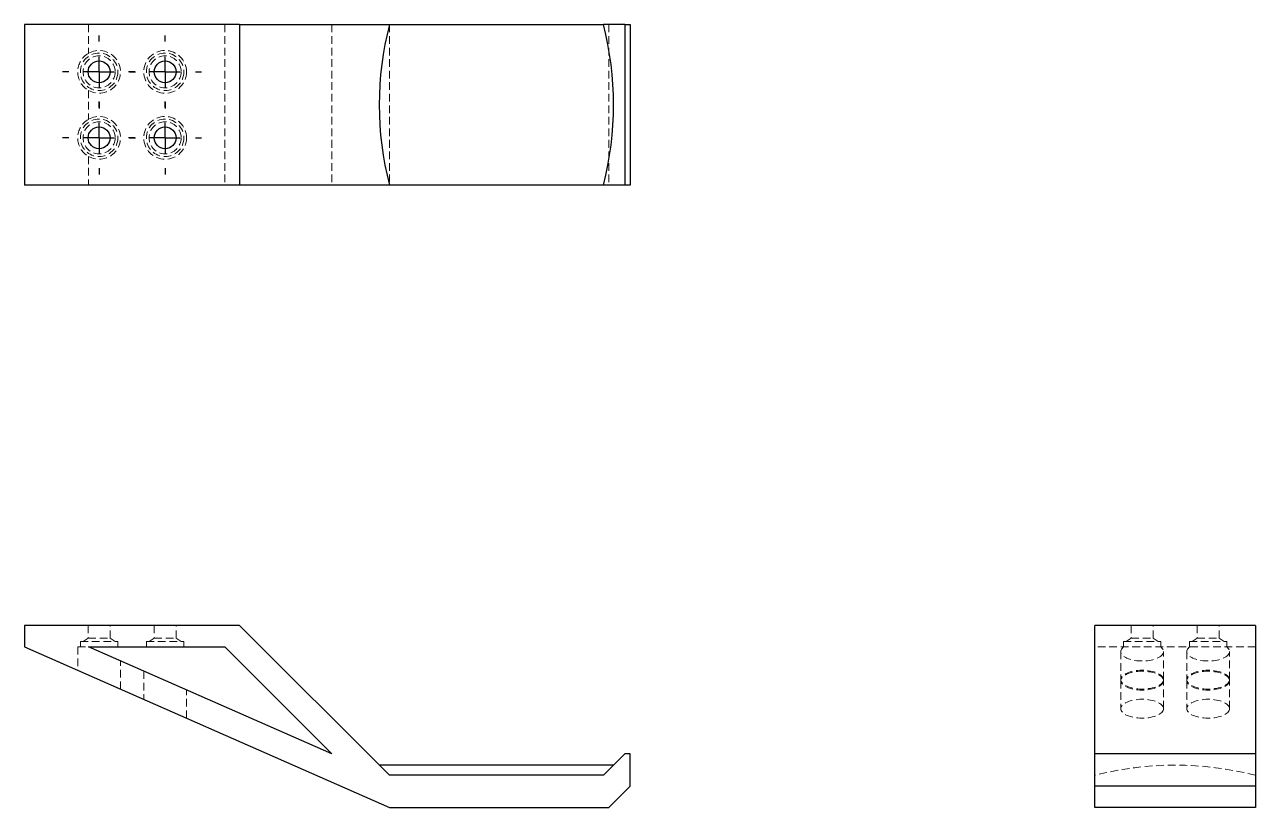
# Model space of a CAD drawing. Header units: millimetres. Extents: x 33 to 236, y 42 to 171.
import ezdxf

# ---------------------------------------------------------------- set-up
doc = ezdxf.new("R2010")
doc.units = ezdxf.units.MM
doc.linetypes.add('HIDDEN', pattern=[1.905, 1.27, -0.635])
doc.layers.add('10', color=7, linetype='Continuous')

# ---------------------------------------------------------------- blocks, each defined once
blk = doc.blocks.new('SW_CENTERMARKSYMBOL_0')
at = {"layer": '10', "color": 0}
for p, q in [((0, 5), (0, 6.03)), ((0, 0), (0, 2.5)), ((-5, 0), (-6.03, 0)), ((0, 0), (-2.5, 0)), ((0, 0), (0, -2.5)), ((0, 0), (2.5, 0)), ((5, 0), (6.03, 0)), ((0, -5), (0, -6.03))]:
    blk.add_line(p, q, dxfattribs=at)
blk = doc.blocks.new('SW_CENTERMARKSYMBOL_1')
at = {"layer": '10', "color": 0}
for p, q in [((0, 5), (0, 6.03)), ((0, 0), (0, 2.5)), ((-5, 0), (-6.03, 0)), ((0, 0), (-2.5, 0)), ((0, 0), (0, -2.5)), ((0, 0), (2.5, 0)), ((5, 0), (6.03, 0)), ((0, -5), (0, -6.03))]:
    blk.add_line(p, q, dxfattribs=at)
blk = doc.blocks.new('SW_CENTERMARKSYMBOL_2')
at = {"layer": '10', "color": 0}
for p, q in [((0, 5), (0, 6.03)), ((0, 0), (0, 2.5)), ((-5, 0), (-6.03, 0)), ((0, 0), (-2.5, 0)), ((0, 0), (0, -2.5)), ((0, 0), (2.5, 0)), ((5, 0), (6.03, 0)), ((0, -5), (0, -6.03))]:
    blk.add_line(p, q, dxfattribs=at)
blk = doc.blocks.new('SW_CENTERMARKSYMBOL_3')
at = {"layer": '10', "color": 0}
for p, q in [((0, 5), (0, 6.03)), ((0, 0), (0, 2.5)), ((-5, 0), (-6.03, 0)), ((0, 0), (-2.5, 0)), ((0, 0), (0, -2.5)), ((0, 0), (2.5, 0)), ((5, 0), (6.03, 0)), ((0, -5), (0, -6.03))]:
    blk.add_line(p, q, dxfattribs=at)

msp = doc.modelspace()

# ---------------------------------------------------------------- linework, layer by layer
at = {"color": 7, "linetype": 'Continuous', "lineweight": 25}
for p, q in [((68.5, 171.25), (33, 171.25)), ((33, 171.25), (33, 144.75)), ((68.5, 171.25), (68.5, 144.75)), ((68.5, 171.25), (93.24, 171.25)), ((93.24, 171.25), (128.58, 171.25)), ((132.12, 171.25), (128.58, 171.25)), ((132.12, 171.25), (132.12, 144.75)), ((132.12, 171.25), (133, 171.25)), ((133, 171.25), (133, 144.75)), ((68.5, 144.75), (33, 144.75)), ((93.24, 144.75), (68.5, 144.75)), ((128.58, 144.75), (93.24, 144.75)), ((132.12, 144.75), (128.58, 144.75)), ((133, 144.75), (132.12, 144.75)), ((33, 72.02), (33, 68.49)), ((68.5, 72.02), (33, 72.02)), ((93.24, 47.28), (68.5, 72.02)), ((236.25, 72.02), (209.75, 72.02)), ((209.75, 50.82), (209.75, 72.02)), ((236.25, 72.02), (236.25, 50.82)), ((33, 68.49), (93.24, 41.98)), ((83.72, 50.8), (43.53, 68.49)), ((43.53, 68.49), (66.04, 68.49)), ((66.04, 68.49), (83.72, 50.8)), ((132.12, 50.82), (128.58, 47.28)), ((133, 50.82), (132.12, 50.82)), ((133, 45.51), (133, 50.82)), ((209.75, 45.51), (209.75, 50.82)), ((236.25, 50.82), (209.75, 50.82)), ((236.25, 50.82), (236.25, 45.51)), ((130.27, 48.96), (91.56, 48.96)), ((128.58, 47.28), (93.24, 47.28)), ((129.47, 41.98), (133, 45.51)), ((209.75, 41.98), (209.75, 45.51)), ((236.25, 45.51), (209.75, 45.51)), ((236.25, 45.51), (236.25, 41.98)), ((93.24, 41.98), (129.47, 41.98)), ((236.25, 41.98), (209.75, 41.98))]:
    msp.add_line(p, q, dxfattribs=at)
at = {"color": 7, "linetype": 'HIDDEN', "lineweight": 18}
for p, q in [((43.53, 171.25), (43.53, 166.51)), ((66.04, 171.25), (66.04, 144.75)), ((83.72, 171.25), (83.72, 144.75)), ((93.24, 171.25), (93.24, 144.75)), ((129.47, 171.25), (129.47, 144.75)), ((43.53, 160.39), (43.53, 155.61)), ((43.53, 149.49), (43.53, 144.75)), ((43.49, 72.02), (43.49, 69.93)), ((47.11, 69.93), (47.11, 72.02)), ((54.39, 72.02), (54.39, 69.93)), ((58.01, 69.93), (58.01, 72.02)), ((215.74, 72.02), (215.74, 69.93)), ((219.36, 69.93), (219.36, 72.02)), ((226.64, 72.02), (226.64, 69.93)), ((230.26, 69.93), (230.26, 72.02)), ((42.21, 69.37), (48.39, 69.37)), ((42.21, 69.37), (42.21, 68.49)), ((43.49, 69.93), (42.65, 69.37)), ((43.49, 69.93), (47.11, 69.93)), ((47.95, 69.37), (47.11, 69.93)), ((48.39, 68.49), (48.39, 69.37)), ((53.11, 69.37), (59.29, 69.37)), ((53.11, 69.37), (53.11, 68.49)), ((54.39, 69.93), (53.55, 69.37)), ((54.39, 69.93), (58.01, 69.93)), ((58.85, 69.37), (58.01, 69.93)), ((59.29, 68.49), (59.29, 69.37)), ((214.46, 69.37), (220.64, 69.37)), ((214.46, 69.37), (214.46, 68.49)), ((215.74, 69.93), (214.9, 69.37)), ((215.74, 69.93), (219.36, 69.93)), ((220.2, 69.37), (219.36, 69.93)), ((220.64, 68.49), (220.64, 69.37)), ((225.36, 69.37), (231.54, 69.37)), ((225.36, 69.37), (225.36, 68.49)), ((226.64, 69.93), (225.8, 69.37)), ((226.64, 69.93), (230.26, 69.93)), ((231.1, 69.37), (230.26, 69.93)), ((231.54, 68.49), (231.54, 69.37)), ((41.77, 68.49), (43.53, 68.49)), ((41.77, 68.49), (41.77, 64.63)), ((236.25, 68.49), (209.75, 68.49)), ((214.02, 67.71), (214.02, 63.07)), ((221.09, 63.07), (221.09, 67.71)), ((224.91, 67.71), (224.91, 63.07)), ((231.98, 63.07), (231.98, 67.71)), ((48.84, 61.52), (48.84, 66.15)), ((52.67, 64.47), (52.67, 59.83)), ((59.73, 56.72), (59.73, 61.36)), ((214.02, 62.91), (214.02, 58.28)), ((221.09, 58.28), (221.09, 62.91)), ((224.91, 62.91), (224.91, 58.28)), ((231.98, 58.28), (231.98, 62.91)), ((236.25, 50.8), (209.75, 50.8))]:
    msp.add_line(p, q, dxfattribs=at)
for centre, radius in [((56.2, 163.45), 3.53), ((45.3, 163.45), 3.09), ((45.3, 163.45), 2.65), ((56.2, 163.45), 3.09), ((56.2, 163.45), 2.65), ((45.3, 152.55), 3.09), ((45.3, 152.55), 2.65), ((56.2, 152.55), 3.53), ((56.2, 152.55), 3.09), ((56.2, 152.55), 2.65)]:
    msp.add_circle(centre, radius, dxfattribs=at)
at = {"color": 7, "linetype": 'Continuous', "lineweight": 25}
for centre in [(45.3, 163.45), (56.2, 163.45), (45.3, 152.55), (56.2, 152.55)]:
    msp.add_circle(centre, 1.81, dxfattribs=at)
msp.add_arc((144.57, 158), 53.01, 165.5225, 194.4775, dxfattribs=at)
at = {"color": 7, "linetype": 'HIDDEN', "lineweight": 18}
for centre, radius, start, end in [((45.3, 163.45), 3.53, 239.9048, 120.0952), ((45.3, 163.45), 3.53, 120.0952, 239.9048), ((45.3, 152.55), 3.53, 120.0952, 239.9048), ((45.3, 152.55), 3.53, 239.9048, 120.0952), ((223, -4.05), 53.01, 75.5225, 104.4775)]:
    msp.add_arc(centre, radius, start, end, dxfattribs=at)
at = {"color": 7, "linetype": 'Continuous', "lineweight": 25}
msp.add_ellipse((77.25, 158), major_axis=(53.01, 0), ratio=1, start_param=6.030505, end_param=6.535866, dxfattribs=at)
at = {"color": 7, "linetype": 'HIDDEN', "lineweight": 18}
for centre in [(217.55, 67.71), (228.45, 67.71)]:
    msp.add_ellipse(centre, major_axis=(3.53, 0), ratio=0.44, start_param=2.616333, end_param=6.808445, dxfattribs=at)
for centre in [(217.55, 63.07), (217.55, 62.91), (228.45, 63.07), (228.45, 62.91), (217.55, 58.28), (228.45, 58.28)]:
    msp.add_ellipse(centre, major_axis=(3.53, 0), ratio=0.44, dxfattribs=at)

# ---------------------------------------------------------------- block references
at = {"layer": '10'}
for name, p in [('SW_CENTERMARKSYMBOL_0', (45.3, 163.45)), ('SW_CENTERMARKSYMBOL_2', (56.2, 163.45)), ('SW_CENTERMARKSYMBOL_1', (45.3, 152.55)), ('SW_CENTERMARKSYMBOL_3', (56.2, 152.55))]:
    msp.add_blockref(name, p, dxfattribs=at)

doc.saveas('drawing.dxf')
